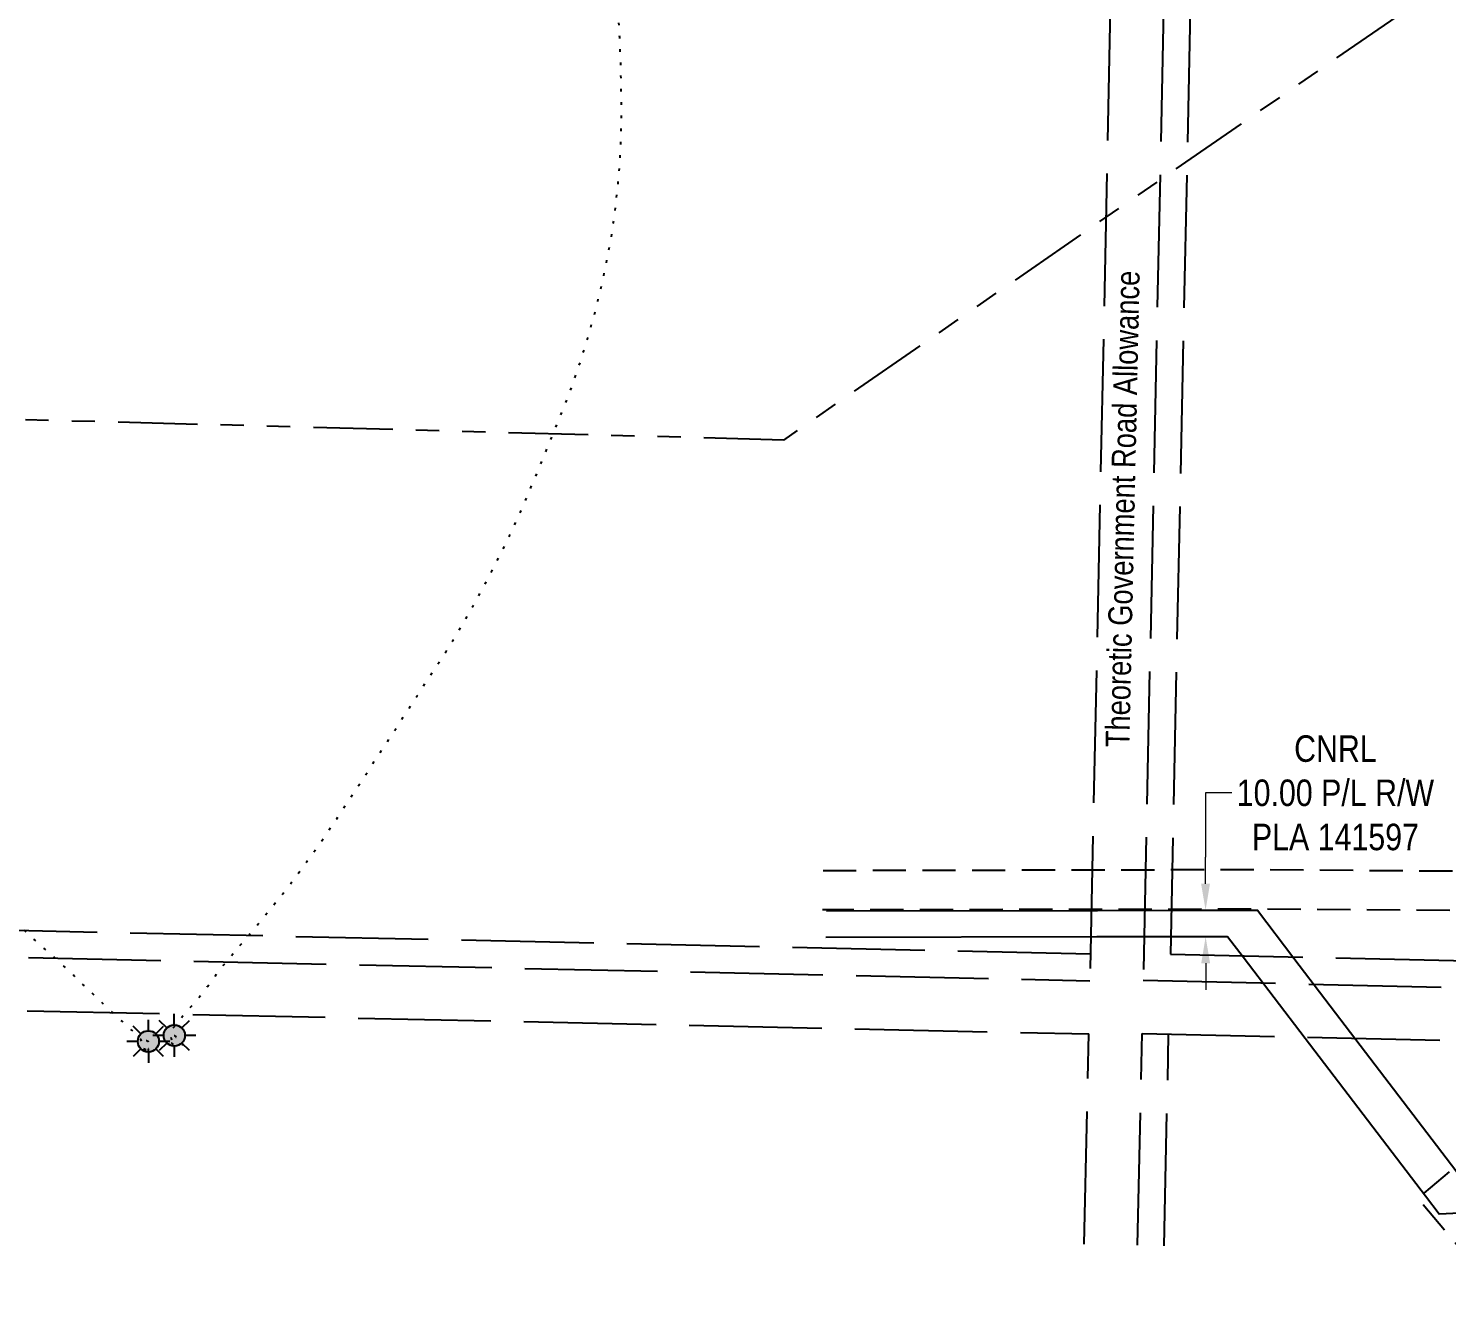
# Model space of a CAD drawing. Extents: x 401306 to 418331, y 6045711 to 6071172.
# Drawn here: x 404251 to 404786, y 6059641 to 6060127 of the extents above; entities that cross this region are included whole.
import ezdxf

# ---------------------------------------------------------------- set-up
doc = ezdxf.new("R2010")
doc.units = 0
doc.header["$LTSCALE"] = 5
doc.header["$PDSIZE"] = 0.5
for name, pattern in [('foc-ACCESSROAD', [3.75, 2.5, -1.25]), ('foc-DOT', [1, 0.2, -0.8]), ('foc-DRILLPATH', [14.75, 6, -1.75, 1.75, -1.75, 1.75, -1.75]), ('foc-UNSURVEYED', [12.5, 10, -2.5])]:
    doc.linetypes.add(name, pattern=pattern)
doc.layers.get('Defpoints').update_dxf_attribs({"color": 9})
for name, color, linetype in [('DETAIL-HZ-Existing', 8, 'foc-DOT'), ('F-AR', 190, 'foc-ACCESSROAD'), ('F-RW', 190, 'Continuous'), ('F-WS', 190, 'foc-ACCESSROAD'), ('F-WS-S', 8, 'Continuous'), ('L-ROAD-T', 7, 'Continuous'), ('L-USEC', 7, 'foc-UNSURVEYED'), ('P-PDRILLPATH', 12, 'foc-DRILLPATH')]:
    doc.layers.add(name, color=color, linetype=linetype)
doc.layers.add('F-RW-T', color=190, linetype='Continuous', lineweight=9)
doc.styles.add('80CG', font='ARIALN.TTF', dxfattribs={"height": 10})
doc.styles.add('80L', font='ARIALN.TTF', dxfattribs={"height": 10})
doc.dimstyles.new('Compass 5 000', dxfattribs={"dimscale": 5, "dimtxt": 9, "dimasz": 2, "dimexe": 0.2, "dimexo": 0.0625, "dimgap": 0.5, "dimtad": 0, "dimtih": 1, "dimtoh": 1, "dimzin": 0, "dimdsep": 46, "dimtxsty": '80CG', "dimcen": 0.1, "dimse1": 1, "dimse2": 1, "dimclrd": 256, "dimclrt": 256, "dimaunit": 1, "dimadec": 4, "dimazin": 0, "dimtfac": 0.06, "dimtofl": 0, "dimtmove": 0, "dimatfit": 1, "dimfxl": 0.2, "dimtolj": 1, "dimtzin": 0, "dimlwd": -1, "dimarcsym": 0})

# ---------------------------------------------------------------- blocks, each defined once
blk = doc.blocks.new('*D60')
at = {"layer": 'Defpoints', "color": 0, "transparency": 16777216}
for p in [(404695.11, 6059794.45), (404695.51, 6059794.45), (404695.12, 6059784.45)]:
    blk.add_point(p, dxfattribs=at)
at = {"layer": 'F-RW-T', "transparency": 16777216}
for p, q in [((404705.44, 6059838.7), (404695.44, 6059838.7)), ((404695.44, 6059838.7), (404695.47, 6059814.45)), ((404695.49, 6059804.45), (404695.47, 6059814.45)), ((404695.54, 6059774.45), (404695.55, 6059764.45))]:
    blk.add_line(p, q, dxfattribs=at)
for points in [[(404697.16, 6059804.46), (404693.82, 6059804.45), (404695.51, 6059794.45)], [(404697.21, 6059774.46), (404693.87, 6059774.45), (404695.52, 6059784.45)]]:
    blk.add_solid(points, dxfattribs=at)
at = {"layer": 'F-RW-T', "transparency": 16777216, "insert": (404744.52, 6059838.7), "char_height": 10, "attachment_point": 5, "style": '80CG'}
blk.add_mtext('\\A1;CNRL\\P10.00 P/L R/W\\PPLA 141597', dxfattribs=at)
blk = doc.blocks.new('GAS')
h = blk.add_hatch(color=255)
h.dxf.hatch_style = 1
edge = h.paths.add_edge_path()
edge.add_arc((0, 0), 0.9, 0, 360)
for p, q in [((-0.57, 0.57), (-1.14, 1.14)), ((0, 0.81), (0, 1.62)), ((0.57, 0.57), (1.14, 1.14)), ((-0.81, 0), (-1.62, 0)), ((1.62, 0), (0.81, 0)), ((-0.57, -0.57), (-1.14, -1.14)), ((0, -0.81), (0, -1.62)), ((1.14, -1.14), (0.57, -0.57))]:
    blk.add_line(p, q)
blk.add_circle((0, 0), 0.8)

msp = doc.modelspace()

# ---------------------------------------------------------------- linework, layer by layer
at = {"layer": 'DETAIL-HZ-Existing', "flags": 128}
for points in [[(404296.439, 6059744.957), (404296.48, 6059744.996), (404296.46, 6059744.996), (404296.279, 6059744.93), (404296.149, 6059744.963), (404296.13, 6059744.993), (404296.1, 6059744.974), (404296.07, 6059744.965), (404296.05, 6059744.985), (404295.961, 6059745.047), (404295.793, 6059745.12), (404295.493, 6059745.117), (404295.203, 6059745.123), (404295.134, 6059745.164), (404295.154, 6059745.174), (404295.173, 6059745.154), (404295.182, 6059745.083), (404295.199, 6059744.943), (404295.256, 6059744.792), (404295.241, 6059744.582), (404295.166, 6059744.334), (404295.123, 6059744.184), (404295.07, 6059744.056), (404294.944, 6059743.768), (404294.829, 6059743.53), (404294.715, 6059743.333), (404294.59, 6059743.115), (404294.415, 6059742.899), (404294.21, 6059742.633), (404294.274, 6059742.362), (404294.631, 6059742.224), (404294.98, 6059742.147), (404295.257, 6059742.031), (404295.495, 6059741.936), (404295.685, 6059741.912), (404295.915, 6059741.897), (404296.164, 6059741.852), (404296.352, 6059741.758), (404296.47, 6059741.655), (404296.48, 6059741.685), (404296.421, 6059741.707), (404296.35, 6059741.668), (404296.298, 6059741.599), (404296.246, 6059741.49), (404296.245, 6059741.44), (404296.233, 6059741.35), (404296.181, 6059741.251), (404296.108, 6059741.113), (404295.985, 6059740.986), (404295.884, 6059740.908), (404295.82, 6059740.749), (404295.876, 6059740.538), (404296.012, 6059740.375), (404296.08, 6059740.253), (404296.059, 6059740.194), (404296.049, 6059740.214), (404296.111, 6059740.303), (404296.154, 6059740.432), (404296.146, 6059740.552), (404296.229, 6059740.69), (404296.344, 6059740.918), (404296.429, 6059741.166), (404296.465, 6059741.435), (404296.5, 6059741.685), (404296.495, 6059741.915), (404296.42, 6059742.127), (404296.292, 6059742.239), (404296.182, 6059742.232), (404296.061, 6059742.214), (404295.972, 6059742.266), (404295.884, 6059742.328), (404295.764, 6059742.341), (404295.726, 6059742.441), (404295.738, 6059742.511), (404295.718, 6059742.552), (404295.65, 6059742.633), (404295.377, 6059742.939), (404294.938, 6059743.488), (404294.366, 6059744.34), (404293.649, 6059745.416), (404292.733, 6059746.596), (404291.57, 6059747.86), (404290.178, 6059749.22), (404288.52, 6059750.746), (404286.606, 6059752.476), (404284.467, 6059754.412), (404282.131, 6059756.552), (404279.659, 6059758.845), (404277.021, 6059761.331), (404274.159, 6059764.082), (404271.13, 6059767.017), (404267.885, 6059770.146), (404264.473, 6059773.389), (404260.863, 6059776.706), (404257.014, 6059780.148), (404252.96, 6059783.764), (404248.711, 6059787.635), (404244.307, 6059791.759), (404239.697, 6059796.058), (404234.778, 6059800.412), (404229.62, 6059804.822), (404224.314, 6059809.336), (404218.953, 6059814.06), (404213.514, 6059818.926), (404207.938, 6059823.905), (404202.206, 6059829.057), (404196.444, 6059834.24), (404190.666, 6059839.604), (404184.914, 6059845.226), (404179.094, 6059851.001), (404174.46, 6059855.59), (404173.167, 6059856.877), (404167.242, 6059862.814), (404161.347, 6059868.8), (404157.714, 6059872.497), (404155.384, 6059874.867), (404149.455, 6059881.154), (404143.613, 6059887.739), (404137.825, 6059894.533), (404132.242, 6059901.542), (404126.854, 6059908.778), (404121.7, 6059916.218), (404116.781, 6059923.874), (404112.116, 6059931.744), (404104.285, 6059945.963), (404100.358, 6059953.238), (404095.999, 6059961.402), (404091.794, 6059969.722), (404087.964, 6059978.275), (404084.58, 6059987.089), (404081.619, 6059996.083), (404079.142, 6060005.228), (404077.037, 6060014.504), (404075.195, 6060023.865), (404073.544, 6060033.282), (404072.079, 6060042.545), (404072.035, 6060042.826), (404070.737, 6060052.386), (404069.109, 6060071.435), (404068.293, 6060090.546), (404067.667, 6060109.663), (404066.95, 6060128.773), (404066.165, 6060147.934), (404065.651, 6060167.139), (404065.406, 6060186.288), (404065.229, 6060205.376), (404065.135, 6060224.603), (404065.131, 6060243.787), (404065.075, 6060262.922), (404065.008, 6060281.978), (404065.064, 6060301.171), (404065.388, 6060320.299), (404065.956, 6060339.591), (404066.63, 6060358.701), (404067.364, 6060377.82), (404068.038, 6060396.93), (404068.682, 6060416.011), (404069.246, 6060435.153), (404069.501, 6060454.272), (404069.724, 6060473.381), (404069.959, 6060492.501), (404070.013, 6060511.634), (404070.131, 6060530.946), (404070.285, 6060550.036), (404070.258, 6060569.131), (404070.262, 6060588.246), (404070.598, 6060607.413), (404071.042, 6060626.528), (404071.495, 6060645.632), (404072.099, 6060664.724), (404072.813, 6060683.843), (404073.557, 6060702.922), (404074.243, 6060722.131), (404074.887, 6060741.252), (404075.572, 6060760.382), (404076.445, 6060779.478), (404077.369, 6060798.572), (404078.204, 6060817.719), (404078.859, 6060836.849), (404079.283, 6060855.955), (404079.717, 6060875.09), (404080.343, 6060894.291), (404080.867, 6060913.404), (404081.151, 6060932.522), (404081.386, 6060951.662), (404081.609, 6060970.751), (404081.88, 6060989.68), (404082.263, 6061008.756), (404082.616, 6061027.813), (404082.802, 6061046.583), (404082.815, 6061065.657), (404082.855, 6061084.55), (404083.025, 6061103.491), (404083.398, 6061122.537), (404083.978, 6061141.469), (404084.488, 6061160.393), (404084.792, 6061179.5), (404084.985, 6061198.551), (404085.198, 6061217.63), (404085.452, 6061236.729), (404085.725, 6061255.808), (404086.008, 6061274.866), (404086.314, 6061293.604), (404086.717, 6061312.679), (404087.277, 6061331.592), (404087.997, 6061350.511), (404088.714, 6061369.26), (404089.333, 6061388.151), (404089.934, 6061407.103), (404090.724, 6061426.03), (404091.297, 6061445.092), (404091.33, 6061464.176), (404091.3, 6061483.101), (404091.424, 6061502.212), (404091.557, 6061521.284), (404091.762, 6061540.414), (404092.106, 6061559.511), (404092.671, 6061578.683), (404093.415, 6061597.792), (404093.799, 6061616.908), (404093.973, 6061636.038), (404094.127, 6061655.129), (404094.061, 6061674.225), (404093.945, 6061693.362), (404093.969, 6061712.476), (404093.903, 6061731.581), (404093.707, 6061750.73), (404093.663, 6061769.915), (404093.697, 6061789.018), (404093.673, 6061808.263), (404093.52, 6061827.491), (404093.373, 6061846.578), (404093.666, 6061865.646), (404093.803, 6061869.308)], [(404306.227, 6059747.199), (404306.307, 6059747.207), (404306.543, 6059747.022), (404306.688, 6059746.759), (404306.843, 6059746.546), (404307.054, 6059746.111), (404307.01, 6059745.432), (404306.918, 6059744.854), (404307.123, 6059744.619), (404307.453, 6059744.612), (404307.982, 6059744.571), (404308.629, 6059744.437), (404308.848, 6059744.373), (404308.858, 6059744.373), (404309.047, 6059744.308), (404309.323, 6059744.143), (404309.318, 6059743.433), (404308.711, 6059743.115), (404307.979, 6059743.511), (404307.504, 6059743.751), (404306.535, 6059743.771), (404306.062, 6059743.631), (404305.987, 6059743.433), (404305.881, 6059743.595), (404305.579, 6059743.992), (404305.207, 6059744.36), (404305.793, 6059744.647), (404306.499, 6059744.472), (404306.234, 6059744.238), (404305.776, 6059743.837), (404305.535, 6059744.273), (404305.26, 6059745.479), (404305.05, 6059746.393), (404305.195, 6059747.101), (404305.406, 6059747.626), (404305.547, 6059748.143), (404305.588, 6059748.673), (404305.577, 6059749.113), (404305.477, 6059749.565), (404305.411, 6059749.747), (404305.45, 6059749.716), (404305.481, 6059749.745), (404305.542, 6059749.794), (404305.613, 6059749.862), (404305.736, 6059749.99), (404306.135, 6059750.421), (404306.73, 6059751.139), (404307.482, 6059752.133), (404308.407, 6059753.314), (404309.494, 6059754.601), (404310.725, 6059756.036), (404312.129, 6059757.646), (404313.687, 6059759.404), (404315.328, 6059761.34), (404316.992, 6059763.385), (404318.729, 6059765.629), (404320.573, 6059768.13), (404322.6, 6059770.828), (404324.832, 6059773.742), (404327.215, 6059776.712), (404329.719, 6059779.669), (404332.364, 6059782.744), (404335.164, 6059786.036), (404338.131, 6059789.614), (404341.293, 6059793.488), (404344.702, 6059797.647), (404348.307, 6059802.102), (404351.969, 6059806.915), (404355.689, 6059812.048), (404359.563, 6059817.437), (404363.543, 6059823.044), (404367.559, 6059828.971), (404371.611, 6059835.167), (404375.806, 6059841.529), (404380.116, 6059848.11), (404384.477, 6059854.749), (404388.9, 6059861.467), (404393.366, 6059868.334), (404395.568, 6059871.718), (404397.926, 6059875.359), (404402.475, 6059882.355), (404407.075, 6059889.409), (404408.936, 6059892.29), (404411.628, 6059896.595), (404416.087, 6059904.062), (404420.369, 6059911.683), (404424.585, 6059919.526), (404428.725, 6059927.51), (404432.788, 6059935.676), (404437.321, 6059945.673), (404442.595, 6059958.124), (404445.978, 6059966.254), (404449.531, 6059974.881), (404453.003, 6059983.47), (404456.327, 6059992.141), (404459.427, 6060001.078), (404462.247, 6060010.06), (404464.843, 6060019.287), (404467.161, 6060028.631), (404469.218, 6060037.969), (404470.904, 6060046.745), (404471.017, 6060047.353), (404472.429, 6060056.885), (404473.542, 6060066.474), (404474.353, 6060075.979), (404474.855, 6060085.541), (404475.025, 6060094.509), (404475.027, 6060095.079), (404474.949, 6060104.643), (404474.721, 6060114.2), (404474.353, 6060123.76), (404473.307, 6060142.916), (404472.164, 6060162.175), (404471.397, 6060181.275), (404470.922, 6060200.409), (404470.605, 6060219.5), (404470.36, 6060238.64), (404470.144, 6060257.779), (404470.189, 6060276.922), (404470.442, 6060296.021), (404470.679, 6060315.25), (404470.713, 6060334.404), (404470.579, 6060353.611), (404470.534, 6060372.766), (404470.578, 6060391.869), (404470.632, 6060411.012), (404470.698, 6060430.225), (404470.635, 6060449.471), (404470.66, 6060468.605), (404470.943, 6060487.713), (404471.199, 6060506.922), (404471.334, 6060526.053), (404471.408, 6060545.176), (404471.574, 6060564.387), (404472.068, 6060583.511), (404472.573, 6060602.644), (404472.839, 6060621.853), (404473.133, 6060640.961), (404473.197, 6060660.084), (404473.07, 6060679.171), (404473.344, 6060698.299), (404474.098, 6060717.408), (404474.962, 6060736.494), (404475.758, 6060755.681), (404476.583, 6060774.868), (404477.297, 6060793.967), (404477.795, 6060813.281), (404478.059, 6060832.39), (404478.113, 6060851.483), (404477.787, 6060870.624), (404477.271, 6060889.759), (404477.095, 6060908.847), (404477.331, 6060928.056), (404477.716, 6060947.213), (404478.14, 6060966.338), (404478.566, 6060985.093), (404478.868, 6061004.101), (404478.972, 6061023.223), (404479.077, 6061042.355), (404479.48, 6061061.411), (404480.182, 6061080.43), (404480.904, 6061099.469), (404481.564, 6061118.369), (404482.384, 6061137.286), (404483.347, 6061156.37), (404484.296, 6061175.244), (404485.087, 6061194.172), (404485.956, 6061213.058), (404487.288, 6061232.084), (404489.146, 6061250.899), (404491.397, 6061269.835), (404493.934, 6061288.596), (404496.497, 6061307.166), (404499.007, 6061326.087), (404501.813, 6061344.792), (404504.862, 6061363.632), (404507.771, 6061382.495), (404510.537, 6061401.18), (404513.204, 6061419.918), (404515.857, 6061438.506), (404518.617, 6061457.402), (404521.437, 6061476.277), (404524.384, 6061495.069), (404527.173, 6061513.884), (404529.633, 6061532.816), (404532.015, 6061551.79), (404534.496, 6061570.742), (404537.029, 6061589.802), (404539.423, 6061608.876), (404541.555, 6061627.895), (404543.577, 6061646.867), (404545.4, 6061665.923), (404546.903, 6061685.005), (404548.336, 6061704.029), (404549.589, 6061723.117), (404550.494, 6061742.232), (404550.928, 6061761.377), (404550.802, 6061780.494), (404550.307, 6061799.639), (404549.572, 6061818.799), (404548.895, 6061837.907), (404548.359, 6061857.013), (404548.274, 6061859.669)]]:
    msp.add_lwpolyline(points, dxfattribs=at)
at = {"layer": 'F-AR', "flags": 128}
msp.add_lwpolyline([(404551.165, 6059809.478), (404653.491, 6059809.7), (404683.662, 6059809.766), (404713.544, 6059809.831), (404868.028, 6059808.666), (404921.572, 6059808.786), (404905.627, 6059772.769), (404903.158, 6059767.148), (404898.265, 6059772.932), (404890.261, 6059782.409), (404880.721, 6059793.696), (404713.505, 6059794.832), (404683.353, 6059794.784), (404653.183, 6059794.736), (404550.852, 6059794.574)], dxfattribs=at)
at = {"layer": 'F-RW', "flags": 128}
msp.add_lwpolyline([(404552.391, 6059794.226), (404654.722, 6059794.389), (404684.892, 6059794.436), (404715.044, 6059794.485), (404728.857, 6059776.367), (404752.256, 6059745.678), (404789.971, 6059696.216), (404790.617, 6059695.368), (404882.91, 6059697.838), (404884.247, 6059697.873), (404884.648, 6059682.879), (404801.83, 6059680.663), (404783.663, 6059679.749), (404778.488, 6059686.536), (404733.07, 6059746.103), (404709.672, 6059776.792), (404703.821, 6059784.467), (404684.686, 6059784.436), (404654.516, 6059784.388), (404552.181, 6059784.225)], dxfattribs=at)
at = {"layer": 'F-WS', "flags": 128}
msp.add_lwpolyline([(404809.825, 6059645.125), (404775.574, 6059685.725), (404776.949, 6059686.884), (404788.431, 6059696.564), (404844.642, 6059743.947), (404879.517, 6059773.346), (404890.261, 6059782.409), (404898.265, 6059772.932), (404903.161, 6059767.145), (404917.509, 6059750.131), (404924.202, 6059742.188), (404974.079, 6059683.049), (404993.612, 6059660.288), (404971.328, 6059641.491)], dxfattribs=at)
at = {"layer": 'L-USEC'}
for p, q in [((404251.328, 6059786.674), (403850.624, 6059795.439)), ((404652.032, 6059777.909), (404251.328, 6059786.674)), ((404251.13, 6059776.622), (404651.837, 6059767.857)), ((404250.69, 6059756.519), (404651.398, 6059747.753)), ((404250.69, 6059756.519), (404651.398, 6059747.753))]:
    msp.add_line(p, q, dxfattribs=at)
at = {"layer": 'L-USEC', "flags": 128}
for points in [[(404668.758, 6060572.275), (404651.834, 6059768.469)], [(404688.865, 6060571.851), (404671.941, 6059768.016)], [(404698.914, 6060571.64), (404682.201, 6059777.839)], [(404682.201, 6059777.839), (405473.261, 6059760.038)], [(404671.941, 6059768.016), (405473.035, 6059749.99)], [(404649.729, 6059668.491), (404651.398, 6059747.753)], [(404669.836, 6059668.038), (404671.518, 6059747.938)], [(404671.518, 6059747.909), (405472.582, 6059729.883)], [(404679.885, 6059667.812), (404681.567, 6059747.726)]]:
    msp.add_lwpolyline(points, dxfattribs=at)

# ---------------------------------------------------------------- block references
at = {"layer": 'F-WS-S', "xscale": 4.999999999999995, "yscale": 4.999999999999995, "zscale": 4.999999999999995}
for p in [(404296.439, 6059744.957), (404306.227, 6059747.199)]:
    msp.add_blockref('GAS', p, dxfattribs=at)

# ---------------------------------------------------------------- dimensions: what is measured, and where the dimension line sits
at = {"layer": 'F-RW-T'}
dim = msp.add_linear_dim(base=(404695.506, 6059794.453), p1=(404695.124, 6059784.453), p2=(404695.108, 6059794.453), angle=90.09192, text='CNRL\\P10.00 P/L R/W\\PPLA 141597', dimstyle='Compass 5 000', override={"dimclrd": 256, "dimclrt": 256, "dimtmove": 1}, dxfattribs=at)
dim.commit()
dim.dimension.update_dxf_attribs({"geometry": '*D60', "text_midpoint": (404711.273, 6059838.703), "dimtype": 161})

# ---------------------------------------------------------------- next in the draw order: texts
at = {"layer": 'L-ROAD-T', "insert": (404659.687, 6059945.966), "char_height": 8.99552, "width": 179.50328, "attachment_point": 2, "rotation": 88.75258, "style": '80L', "bg_fill": 3, "box_fill_scale": 1.15, "bg_fill_color": 256, "bg_fill_true_color": 256, "bg_fill_transparency": 0}
msp.add_mtext('Theoretic Government Road Allowance', dxfattribs=at)

# ---------------------------------------------------------------- next in the draw order: linework, layer by layer
at = {"layer": 'P-PDRILLPATH'}
msp.add_lwpolyline([(405133.813, 6060384.481), (404536.14, 6059971.874), (401550.756, 6060051.542)], dxfattribs=at)

doc.saveas('drawing.dxf')
